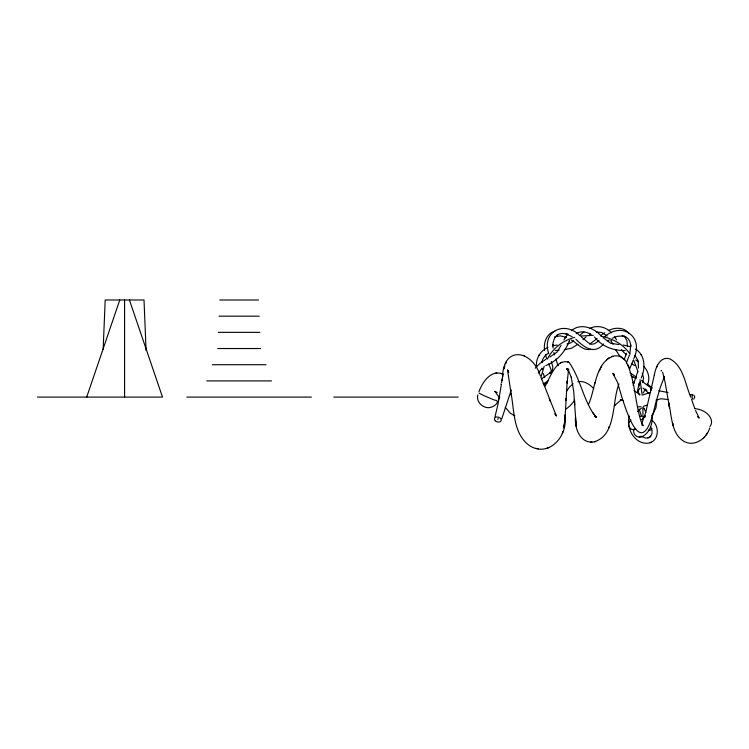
<?xml version="1.0" encoding="UTF-8"?>
<svg xmlns="http://www.w3.org/2000/svg" width="749" height="749" viewBox="0 0 749 749"><rect width="100%" height="100%" fill="white"/><g stroke="black" fill="none" stroke-linecap="round" stroke-linejoin="round"><path stroke-width="1.12" d="M551.526 372.815L550.992 369.51L548.717 363.799M627.54 346.328L626.894 340.786L624.638 336.413L625.069 336.975M552.912 345.476L552.931 344.634L553.062 348.07M103.147 349.549L105.197 299.984L144.005 299.984L146.092 350.56M567.068 383.132L567.208 381.157L564.952 418.728L565.261 415.105M693.724 395.041L694.81 397.092L693.714 399.161M552.931 344.812C552.266 342.471 556.03 335.206 555.402 336.975M567.096 382.683L568.585 369.678L568.257 371.326L568.351 370.821M565.111 416.921L565.289 414.478M692.46 398.814C692.076 401.015 691.945 393.843 692.432 395.069M564.952 418.728L565.167 416.21M564.783 420.461L564.886 419.58L564.606 422.118L565.027 417.933C567.18 436.517 548.858 457.386 530.049 445.973C513.271 434.57 514.394 411.594 511.136 393.731L511.342 395.397M477.825 394.854C475.606 403.149 485.558 410.714 492.954 406.482C497.018 404.497 499.976 400.312 494.05 399.929C489.809 398.056 481.045 394.657 479.023 393.019M638.485 368.031L638.129 360.681L634.862 355.307M564.212 425.189L564.559 422.642L563.772 427.894L564.194 425.376L563.997 426.612M501.259 385.033L498.057 403.926L495.033 416.697M501.596 382.908L502.616 376.625M501.952 380.67L502.289 378.601M502.954 374.706L502.56 376.981C503.141 344.914 532.38 350.017 540.319 375.867M541.93 362.45L542.079 361.617M650.769 390.575L645.657 412.643L641.818 423.288M651.377 387.729L650.75 390.632L654.383 374.772M618.992 383.956C611.633 401.511 616.876 436.321 593.199 442.013C579.932 443.436 574.502 428.025 575.485 417.137L576.093 424.477L573.697 391.221L571.197 377.065M629.909 353.303L630.686 344.812L630.78 345.869C630.237 339.934 627.484 336.47 622.073 335.842L623.121 335.964L617.242 336.32L612.448 338.173M504.199 368.302L504.058 368.901L504.498 366.982M542.042 361.851C542.276 358.911 545.637 354.857 546.517 354.492M540.862 377.655L544.233 366.195M568.482 370.165L568.734 369.117M629.31 415.995C625.752 427.866 634.366 444.241 647.913 443.239C659.214 441.863 660.066 425.872 651.714 420.17M504.349 367.637L504.798 365.821M654.308 375.043C655.553 367.647 660.131 355.859 669.784 358.865C683.612 365.905 685.12 384.321 690.821 397.167M639.712 382.084L637.755 389.489L638.139 392.485L637.839 391.287L639.487 394.882M655.478 403.795C641.827 467.348 625.621 410.377 617.457 382.149L612.841 373.405L614.517 374.491M633.12 385.361L637.605 372.094M655.469 403.851L660.337 387.317L664.522 376.354M626.398 353.228L624.235 359.67M588.433 404.544C595.642 389.508 594.921 360.775 614.948 355.794C619.217 355.401 623.477 357.638 625.836 361.158C635.386 379.668 634.656 401.576 641.013 421.2L642.988 425.572L642.427 424.702M562.733 432.126L563.014 431.218L562.256 433.652M634.178 428.887C631.576 434.457 638.663 439.56 643.372 435.955C650.235 431.742 652.988 422.848 651.967 415.161M595.062 382.533L594.425 384.518M501.793 418.728L511.267 390.014M498.151 418.513L497.823 419.506M629.413 355.063L626.276 363.228M633.823 358.518C644.037 337.453 622.859 321.012 604.892 336.516M642.689 382.524L643.55 377.59L642.202 373.171M647.576 384.49C650.282 378.292 648.334 370.933 643.606 366.28M86.706 397.092L119.774 299.984M629.6 369.163L633.139 360.372M634.375 381.391L633.86 382.889M639.253 383.348L638.916 384.312M641.219 377.983C645.601 368.452 645.395 354.848 635.339 349.015M608.506 427.801L608.834 426.893M656.751 367.104L657.538 365.278M709.809 427.969C706.71 438.062 695.437 446.816 684.848 441.826C670.935 434.57 672.003 415.967 668.67 402.793M498.347 400.106L498.853 398.945M499.34 397.85L499.808 396.801M478.986 391.671C482.45 381.878 491.559 368.705 503.543 374.369M599.406 370.858L600.174 369.173M661.114 371.13L661.47 370.362M651.976 428.522L650.703 430.001L648.316 430.432M561.029 345.458L556.872 352.255L549.803 357.039M545.085 386.053C550.3 377.786 555.917 357.91 569.053 362.357C580.129 378.002 583.171 399.03 593.901 414.328L592.721 412.409M601.634 366.317L600.81 367.881M630.958 420.058C625.977 423.475 629.75 431.817 635.695 429.205M547.987 347.461C540.329 350.579 535.432 358.911 536.574 367.141M637.633 392.045L639.918 388.057M547.397 359.089C552.743 348.248 563.108 340.421 574.708 337.368M645.198 389.452L643.119 393.019M563.885 339.887L567.929 334.017M538.269 373.171L541.059 369.5M648.812 430.488L649.168 429.87M569.146 341.301L569.512 340.711C565.027 351.993 557.265 360.934 545.815 365.606M538.859 355.513L539.383 354.633M565.514 337.228L565.064 337.911M652.136 415.611L655.937 407.887L656.985 399.835M706.11 434.954L707.44 432.856M629.385 422.052L629.881 421.275M566.375 391.381L569.727 386.849L573.154 383.741M535.263 368.171L539.673 363.639L546.087 359.183M574.371 400.874L569.895 405.921L565.42 409.619M644.196 417.174L645.46 415.751M555.627 336.676L557.649 334.812L556.292 335.88C559.999 332.79 562.845 333.024 567.77 334.475L565.991 333.914L572.142 336.666M637.568 411.547L641.537 408.065M702.908 438.614L704.594 436.892M615.463 404.619L614.414 405.649L621.548 399.638L620.341 399.713L623.514 400.771M541.527 369.042L542.014 368.592M641.547 419.758L642.885 418.522M582.956 339.653L586.083 336.928M607.505 358.865L606.493 359.754M580.456 334.803L584.005 331.873M650.712 436.199L649.57 437.182L651.087 435.628L652.061 432.922L651.92 429.935L650.75 427.014M597.093 338.595L589.66 344.156M577.919 344.259L571.562 348.219L564.306 349.643L565.776 349.502M571.384 330.655C580.541 322.735 593.873 327.762 601.119 335.814M601.456 335L604.743 332.687M603.572 343.941C594.088 355.382 583.565 346.862 575.812 339.185M599.088 340.711L594.547 343.754L591.289 344.325L588.124 342.593L581.28 336.816M573.013 341.45L573.659 340.982L570.476 342.967L567.105 343.997M546.845 354.23L548.437 353.163M607.879 358.574L608.937 357.844M607.823 340.898L609.33 339.924M548.221 380.876L543.353 383.872M640.863 436.18L645.235 438.025L647.941 437.931L649.889 436.92M541.443 378.872L550.815 372.356L549.607 373.461L552.369 370.343L552.865 366.879L551.273 361.449M576.215 333.698L577.282 333.099L576.533 333.492C581.364 330.749 586.411 331.657 591.073 334.56M560.402 363.04L561.769 362.235M589.397 334.56L590.54 333.904M554.681 336.91L560.327 335.852L566.441 337.443M543.502 384.771L547.219 382.964M608.254 330.683C614.77 327.135 624.114 327.023 628.935 333.389M589.416 328.558C596.7 324.738 606.044 326.723 611.446 332.809M650.169 442.678L651.527 442.107M647.941 437.931L648.962 437.5M656.021 400.116L661.067 398.74L668.099 399.573M553.773 331.554C546.264 334.26 543.334 343.22 544.645 350.541M646.949 405.115L643.41 406.361M650.441 392.382L643.307 394.807M568.173 368.948L566.984 369.07M554.082 331.433L554.934 331.152M546.424 448.417L548.942 447.64M612.897 356.121L611.783 356.449M552.584 345.851L557.219 344.98M590.746 349.343C582.881 351.197 577.376 343.164 571.141 339.924M595.127 441.676L595.68 441.554M594.491 441.826L595.043 441.704M555.262 350.626L559.185 350.055M577.891 381.728C584.023 380.464 589.735 384.349 593.779 388.581M495.22 373.245L496.933 373.021M580.419 336.048L593.199 335.355M596.204 331.957L601.756 332.509L607.242 336.058M641.107 406.735L637.699 406.791M690.269 394.648L692.338 394.611M219.738 299.984L258.545 299.984M219.064 316.172L259.22 316.172M218.399 332.35L259.884 332.35M217.725 348.538L260.558 348.538M212.276 364.726L266.007 364.726M206.761 380.913L271.522 380.913M37.45 397.092L162.496 397.092L129.427 299.984M186.847 397.092L311.35 397.092M333.764 397.092L458.266 397.092M639.15 437.042L639.927 437.042M640.245 416.285L641.865 416.285M590.764 442.032L591.925 442.079M658.858 390.763L668.042 392.523M618.955 344.577L610.566 343.22L603.142 337.715M594.388 336.928C602.027 346.684 613.216 350.635 625.209 350.626M614.695 349.502L616.165 349.643M641.631 424.833L643.101 425.563L642.745 425.198M623.252 344.98L630.995 346.834M496.568 392.467L497.083 392.588L494.686 391.371L495.894 392.167L494.93 391.362L499.583 397.972M537.52 448.679L538.194 448.82M535.778 448.333L536.453 448.464M567.33 369.145L566.656 369.004L568.791 371.139L571.253 377.224M601.007 336.254C612.457 338.342 623.617 344.334 630.106 354.221M643.803 416.519L645.441 416.875M514.881 415.807L510.369 413.27L505.257 407.39M501.203 373.461L502.813 374.079M640.095 394.76L634.029 390.51M594.388 416.247L596.354 417.249L594.687 416.304L595.38 416.697M523.72 355.372L524.674 355.831M636.173 378.535L632.278 376.513L632.858 376.841M633.972 383.319L632.549 382.617M638.494 385.538L639.253 385.932M642.511 381.7L651.799 388.497M632.568 376.672L631.061 375.708M631.688 363.705L634.656 365.606M641.509 380.38L643.176 381.4M636.631 377.402L630.124 372.796L630.864 373.461M624.788 359.726L623.543 358.93M635.695 359.988L638.298 361.72M642.97 388.076L649.317 393.749M626.641 354.689L623.599 352.255L621.53 349.483M543.128 383.497L545.646 385.613M647.202 384.003L652.22 387.842M645.095 388.937L645.797 389.443M595.605 416.819L596.485 417.446L593.564 413.776M629.984 428.297L630.639 428.774M646.481 389.939L646.902 390.266M622.531 358.247L618.992 354.998L615.884 350.148M579.792 335.608C564.287 319.898 541.274 331.816 548.736 353.678M636.65 349.933L637.436 350.541M698.143 416.94L697.684 416.584L699.182 418.139L695.531 410.489M500.763 384.031L501.334 384.565M555.468 414.543L555.018 414.047L556.413 416.023L541.368 378.189M624.376 336.151L624.844 336.676M508.814 372.543L507.447 369.903L507.813 371.027M613.281 373.835L614.246 375.174M614.508 336.563L616.586 339.887M615.397 337.911L614.957 337.228M643.672 408.027L644.346 409.104M610.959 340.711L613.01 344.315M610.978 340.729L611.324 341.301M641.088 354.633L641.612 355.513M644.318 409.048L645.872 412.315M555.065 413.532L555.767 415.021M633.542 359.923L638.111 371.841M507.635 370.577L507.953 371.251M641.238 415.545L639.15 409.02M627.905 364.791L628.954 367.422L628.692 366.767M550.187 401.118L549.223 398.459M694.791 408.523L691.655 399.601M544.663 377.496L543.268 373.451M555.964 358.911L558.005 365.69L557.799 364.679M546.648 358.518L545.45 354.605M662.65 372.234L665.121 382.383L669.569 408.055L668.66 402.681M554.578 354.904L553.848 352.386M507.625 370.446L511.305 395.069M673.314 425.863L672.593 423.138L673.051 424.87M640.03 379.621L642.202 395.303M541.986 368.031L542.22 369.379M574.614 402.138L574.417 399.367L574.792 404.919M642.857 407.213L642.97 418.728M124.596 299.984L124.596 397.092M694.389 408.645A14.943 10.289 18.8 0 1 708.676 415.161A14.943 10.289 18.8 0 1 709.958 426.527M566.207 398.431L566.104 400.603L566.216 398.374M505.715 363.05L505.416 363.827L506.024 362.263L505.697 363.087M568.482 362.02L567.527 361.608L568.482 362.02M567.499 369.313L566.853 368.882L567.442 369.351M596.429 417.465L595.183 416.098L596.429 417.465M576.346 426.396L576 423.653L576.346 426.396M495.342 420.798A3.52 2.425 18.8 0 0 501.109 420.769A3.52 2.425 18.8 0 0 497.027 416.94A3.52 2.425 18.8 0 0 495.342 420.798"/></g></svg>
